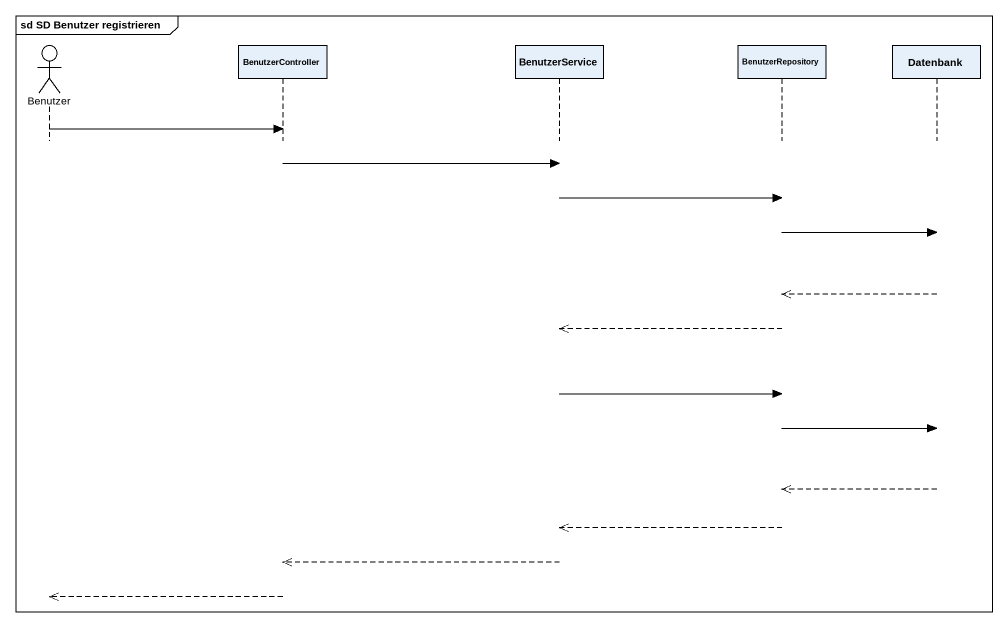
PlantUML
@startuml
mainframe sd SD Benutzer registrieren
hide footbox
actor Benutzer
participant BenutzerController
participant BenutzerService
participant BenutzerRepository
participant Datenbank

Benutzer -> BenutzerController
BenutzerController -> BenutzerService
BenutzerService -> BenutzerRepository
BenutzerRepository -> Datenbank
Datenbank -->> BenutzerRepository
BenutzerRepository -->> BenutzerService
BenutzerService -> BenutzerRepository
BenutzerRepository -> Datenbank
Datenbank -->> BenutzerRepository
BenutzerRepository -->> BenutzerService
BenutzerService -->> BenutzerController
BenutzerController -->> Benutzer
@enduml
